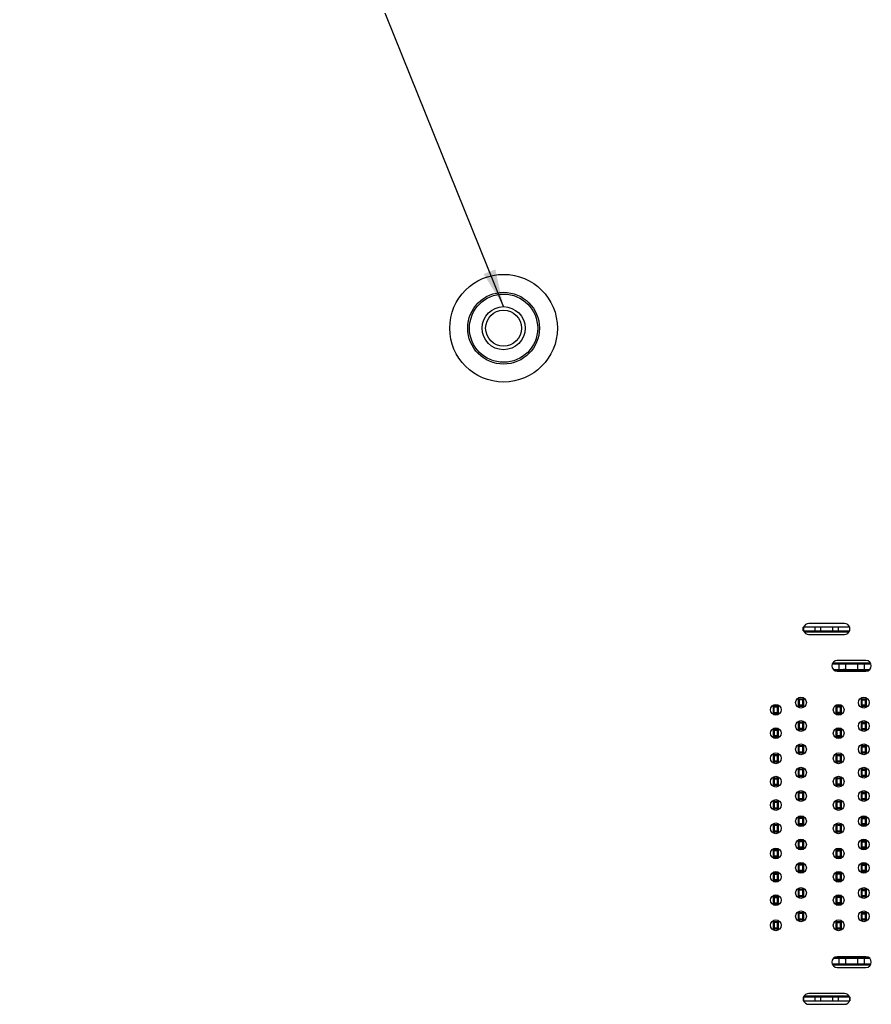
# Model space of a CAD drawing. Header units: millimetres. Extents: x 0 to 841, y 0 to 594.
# Drawn here: x 650.7 to 698.2, y 418.8 to 473.7 of the extents above; entities that cross this region are included whole.
import ezdxf

# ---------------------------------------------------------------- set-up
doc = ezdxf.new("R2010")
doc.units = ezdxf.units.MM
doc.header["$LTSCALE"] = 46.255
doc.layers.get('0').update_dxf_attribs({"linetype": 'CONTINUOUS'})
doc.layers.add('ASSEM_MEM', color=7, linetype='CONTINUOUS')
doc.layers.add('DETAIL', color=7, linetype='CONTINUOUS')
doc.styles.get("Standard").update_dxf_attribs({"font": 'txt', "width": 0.8})
doc.dimstyles.get("Standard").update_dxf_attribs({"dimtxt": 3, "dimasz": 2.1, "dimexe": 2, "dimexo": 1, "dimtad": 1, "dimzin": 0, "dimdsep": 46, "dimtxsty": 'STANDARD', "dimblk": '_FILLED', "dimblk1": '_FILLED', "dimblk2": '_FILLED', "dimcen": 0.09, "dimazin": 0, "dimtol": 1, "dimtp": 0.01, "dimtm": 0.01, "dimtfac": 1, "dimtofl": 0, "dimtmove": 0, "dimatfit": 3, "dimldrblk": '_FILLED', "dimfxl": 1, "dimtolj": 1, "dimtzin": 0, "dimarcsym": 0})

# ---------------------------------------------------------------- blocks, each defined once
blk = doc.blocks.new('_FILLED')
at = {"color": 0, "linetype": 'BYBLOCK'}
blk.add_solid([(0, 0), (-1, 0.167), (-1, -0.167)], dxfattribs=at)

msp = doc.modelspace()

# ---------------------------------------------------------------- linework, layer by layer
at = {"layer": 'ASSEM_MEM', "color": 7, "linetype": 'CONTINUOUS'}
for p, q in [((696.972, 439.838), (694.372, 439.838)), ((694.372, 439.638), (694.372, 439.838)), ((694.384, 439.838), (694.384, 439.638)), ((695.031, 439.638), (695.031, 439.838)), ((695.322, 439.838), (695.322, 439.638)), ((696.022, 439.638), (696.022, 439.838)), ((696.313, 439.838), (696.313, 439.638)), ((696.96, 439.638), (696.96, 439.838)), ((696.972, 439.638), (696.972, 439.838)), ((694.372, 439.638), (696.972, 439.638)), ((694.412, 439.588), (696.932, 439.588)), ((698.135, 437.788), (695.989, 437.788)), ((698.122, 437.838), (696.002, 437.838)), ((696.379, 437.488), (696.379, 437.788)), ((696.726, 437.788), (696.726, 437.488)), ((696.772, 437.838), (696.772, 437.788)), ((696.972, 437.838), (696.972, 437.788)), ((697.418, 437.488), (697.418, 437.788)), ((697.765, 437.788), (697.765, 437.488)), ((696.052, 437.488), (698.072, 437.488)), ((698.022, 437.438), (696.102, 437.438)), ((697.272, 437.438), (697.272, 437.488)), ((697.572, 437.488), (697.572, 437.438)), ((692.99, 435.438), (692.69, 435.438)), ((692.69, 435.438), (692.69, 435.038)), ((692.741, 435.424), (692.941, 435.424)), ((692.742, 435.038), (692.742, 435.438)), ((692.942, 435.388), (692.742, 435.388)), ((692.942, 435.038), (692.942, 435.438)), ((692.99, 435.038), (692.99, 435.438)), ((694.393, 435.838), (694.093, 435.838)), ((694.093, 435.838), (694.093, 435.438)), ((694.093, 435.438), (694.393, 435.438)), ((694.142, 435.788), (694.142, 435.488)), ((694.343, 435.788), (694.143, 435.788)), ((694.343, 435.488), (694.143, 435.488)), ((694.342, 435.488), (694.342, 435.788)), ((694.393, 435.438), (694.393, 435.838)), ((696.492, 435.438), (696.192, 435.438)), ((696.192, 435.438), (696.192, 435.038)), ((696.442, 435.388), (696.242, 435.388)), ((696.242, 435.388), (696.242, 435.038)), ((696.442, 435.038), (696.442, 435.388)), ((696.492, 435.038), (696.492, 435.438)), ((697.892, 435.838), (697.592, 435.838)), ((697.592, 435.838), (697.592, 435.438)), ((697.592, 435.438), (697.892, 435.438)), ((697.842, 435.778), (697.642, 435.778)), ((697.642, 435.778), (697.642, 435.438)), ((697.842, 435.498), (697.642, 435.498)), ((697.842, 435.438), (697.842, 435.778)), ((697.892, 435.438), (697.892, 435.838)), ((692.69, 435.038), (692.99, 435.038)), ((692.941, 435.052), (692.741, 435.052)), ((692.742, 435.088), (692.942, 435.088)), ((696.192, 435.038), (696.492, 435.038)), ((696.442, 435.088), (696.242, 435.088)), ((694.393, 434.538), (694.093, 434.538)), ((694.093, 434.538), (694.093, 434.138)), ((694.142, 434.488), (694.142, 434.188)), ((694.343, 434.488), (694.143, 434.488)), ((694.342, 434.188), (694.342, 434.488)), ((694.393, 434.138), (694.393, 434.538)), ((697.892, 434.538), (697.592, 434.538)), ((697.592, 434.538), (697.592, 434.138)), ((697.642, 434.538), (697.642, 434.138)), ((697.642, 434.478), (697.842, 434.478)), ((697.842, 434.138), (697.842, 434.538)), ((697.892, 434.138), (697.892, 434.538)), ((692.99, 434.138), (692.69, 434.138)), ((692.69, 434.138), (692.69, 433.738)), ((692.69, 433.738), (692.99, 433.738)), ((692.741, 434.127), (692.941, 434.127)), ((692.941, 433.75), (692.741, 433.75)), ((692.742, 434.138), (692.742, 433.738)), ((692.942, 434.088), (692.742, 434.088)), ((692.942, 433.788), (692.742, 433.788)), ((692.942, 433.738), (692.942, 434.138)), ((692.99, 433.738), (692.99, 434.138)), ((694.093, 434.138), (694.393, 434.138)), ((694.343, 434.188), (694.143, 434.188)), ((696.492, 434.138), (696.192, 434.138)), ((696.192, 434.138), (696.192, 433.738)), ((696.192, 433.738), (696.492, 433.738)), ((696.242, 434.138), (696.242, 433.738)), ((696.442, 434.088), (696.242, 434.088)), ((696.442, 433.788), (696.242, 433.788)), ((696.442, 433.738), (696.442, 434.138)), ((696.492, 433.738), (696.492, 434.138)), ((697.592, 434.138), (697.892, 434.138)), ((697.642, 434.198), (697.842, 434.198)), ((694.393, 433.238), (694.093, 433.238)), ((694.093, 433.238), (694.093, 432.838)), ((694.343, 433.188), (694.143, 433.188)), ((694.143, 432.888), (694.143, 433.188)), ((694.342, 432.888), (694.342, 433.188)), ((694.393, 432.838), (694.393, 433.238)), ((697.892, 433.238), (697.592, 433.238)), ((697.592, 433.238), (697.592, 432.838)), ((697.642, 433.238), (697.642, 432.838)), ((697.642, 433.178), (697.842, 433.178)), ((697.842, 432.838), (697.842, 433.238)), ((697.892, 432.838), (697.892, 433.238)), ((692.99, 432.738), (692.69, 432.738)), ((692.69, 432.738), (692.69, 432.338)), ((692.741, 432.727), (692.941, 432.727)), ((692.742, 432.738), (692.742, 432.338)), ((692.742, 432.688), (692.942, 432.688)), ((692.942, 432.338), (692.942, 432.738)), ((692.99, 432.338), (692.99, 432.738)), ((694.093, 432.838), (694.393, 432.838)), ((694.343, 432.888), (694.143, 432.888)), ((696.492, 432.738), (696.192, 432.738)), ((696.192, 432.738), (696.192, 432.338)), ((696.242, 432.738), (696.242, 432.338)), ((696.242, 432.688), (696.442, 432.688)), ((696.442, 432.338), (696.442, 432.738)), ((696.492, 432.338), (696.492, 432.738)), ((697.592, 432.838), (697.892, 432.838)), ((697.642, 432.898), (697.842, 432.898)), ((692.69, 432.338), (692.99, 432.338)), ((692.941, 432.35), (692.741, 432.35)), ((692.742, 432.388), (692.942, 432.388)), ((696.192, 432.338), (696.492, 432.338)), ((696.242, 432.388), (696.442, 432.388)), ((694.393, 431.938), (694.093, 431.938)), ((694.093, 431.938), (694.093, 431.538)), ((694.093, 431.538), (694.393, 431.538)), ((694.343, 431.888), (694.143, 431.888)), ((694.143, 431.588), (694.143, 431.888)), ((694.343, 431.588), (694.143, 431.588)), ((694.342, 431.588), (694.342, 431.888)), ((694.393, 431.538), (694.393, 431.938)), ((697.892, 431.938), (697.592, 431.938)), ((697.592, 431.938), (697.592, 431.538)), ((697.592, 431.538), (697.892, 431.538)), ((697.642, 431.938), (697.642, 431.538)), ((697.642, 431.878), (697.842, 431.878)), ((697.642, 431.598), (697.842, 431.598)), ((697.842, 431.538), (697.842, 431.938)), ((697.892, 431.613), (697.842, 431.613)), ((697.892, 431.538), (697.892, 431.938)), ((692.99, 431.438), (692.69, 431.438)), ((692.69, 431.438), (692.69, 431.038)), ((692.69, 431.038), (692.99, 431.038)), ((692.741, 431.424), (692.941, 431.424)), ((692.941, 431.052), (692.741, 431.052)), ((692.742, 431.438), (692.742, 431.038)), ((692.742, 431.388), (692.942, 431.388)), ((692.742, 431.088), (692.942, 431.088)), ((692.942, 431.038), (692.942, 431.438)), ((692.99, 431.038), (692.99, 431.438)), ((696.492, 431.438), (696.192, 431.438)), ((696.192, 431.438), (696.192, 431.038)), ((696.192, 431.038), (696.492, 431.038)), ((696.242, 431.438), (696.242, 431.038)), ((696.442, 431.388), (696.242, 431.388)), ((696.442, 431.088), (696.242, 431.088)), ((696.442, 431.038), (696.442, 431.438)), ((696.492, 431.113), (696.442, 431.113)), ((696.492, 431.038), (696.492, 431.438)), ((694.393, 430.638), (694.093, 430.638)), ((694.093, 430.638), (694.093, 430.238)), ((694.343, 430.588), (694.143, 430.588)), ((694.143, 430.288), (694.143, 430.588)), ((694.342, 430.288), (694.342, 430.588)), ((694.393, 430.238), (694.393, 430.638)), ((697.892, 430.638), (697.592, 430.638)), ((697.592, 430.638), (697.592, 430.238)), ((697.642, 430.638), (697.642, 430.238)), ((697.642, 430.578), (697.842, 430.578)), ((697.842, 430.238), (697.842, 430.638)), ((697.892, 430.613), (697.851, 430.613)), ((697.892, 430.238), (697.892, 430.638)), ((692.99, 430.138), (692.69, 430.138)), ((692.69, 430.138), (692.69, 429.738)), ((692.742, 430.138), (692.742, 429.738)), ((692.742, 430.088), (692.942, 430.088)), ((692.942, 429.738), (692.942, 430.138)), ((692.99, 429.738), (692.99, 430.138)), ((694.093, 430.238), (694.393, 430.238)), ((694.343, 430.288), (694.143, 430.288)), ((696.492, 430.138), (696.192, 430.138)), ((696.192, 430.138), (696.192, 429.738)), ((696.242, 430.138), (696.242, 429.738)), ((696.442, 430.088), (696.242, 430.088)), ((696.442, 429.738), (696.442, 430.138)), ((696.492, 430.113), (696.45, 430.113)), ((696.492, 429.738), (696.492, 430.138)), ((697.592, 430.238), (697.892, 430.238)), ((697.642, 430.298), (697.842, 430.298)), ((697.842, 430.263), (697.892, 430.263)), ((692.69, 429.738), (692.99, 429.738)), ((692.742, 429.788), (692.942, 429.788)), ((696.192, 429.738), (696.492, 429.738)), ((696.442, 429.788), (696.242, 429.788)), ((696.442, 429.763), (696.492, 429.763)), ((692.99, 428.838), (692.69, 428.838)), ((692.69, 428.838), (692.69, 428.438)), ((692.741, 428.824), (692.941, 428.824)), ((692.742, 428.838), (692.742, 428.438)), ((692.942, 428.788), (692.742, 428.788)), ((692.942, 428.438), (692.942, 428.838)), ((692.99, 428.438), (692.99, 428.838)), ((694.393, 429.238), (694.093, 429.238)), ((694.093, 429.238), (694.093, 428.838)), ((694.093, 428.838), (694.393, 428.838)), ((694.343, 429.188), (694.143, 429.188)), ((694.143, 428.888), (694.143, 429.188)), ((694.343, 428.888), (694.143, 428.888)), ((694.342, 428.888), (694.342, 429.188)), ((694.393, 428.838), (694.393, 429.238)), ((696.492, 428.838), (696.192, 428.838)), ((696.192, 428.838), (696.192, 428.438)), ((696.242, 428.838), (696.242, 428.809)), ((696.442, 428.788), (696.242, 428.788)), ((696.242, 428.788), (696.242, 428.438)), ((696.442, 428.809), (696.442, 428.838)), ((696.442, 428.438), (696.442, 428.788)), ((696.492, 428.438), (696.492, 428.838)), ((697.892, 429.238), (697.592, 429.238)), ((697.592, 429.238), (697.592, 428.838)), ((697.592, 428.838), (697.892, 428.838)), ((697.642, 429.178), (697.842, 429.178)), ((697.642, 429.178), (697.642, 428.838)), ((697.642, 428.898), (697.842, 428.898)), ((697.842, 428.838), (697.842, 429.178)), ((697.892, 428.838), (697.892, 429.238)), ((692.69, 428.438), (692.99, 428.438)), ((692.941, 428.452), (692.741, 428.452)), ((692.942, 428.488), (692.742, 428.488)), ((696.192, 428.438), (696.492, 428.438)), ((696.442, 428.488), (696.242, 428.488)), ((696.442, 428.763), (696.492, 428.763)), ((694.393, 427.938), (694.093, 427.938)), ((694.093, 427.938), (694.093, 427.538)), ((694.343, 427.888), (694.143, 427.888)), ((694.143, 427.588), (694.143, 427.888)), ((694.342, 427.588), (694.342, 427.888)), ((694.393, 427.538), (694.393, 427.938)), ((697.892, 427.938), (697.592, 427.938)), ((697.592, 427.938), (697.592, 427.538)), ((697.642, 427.913), (697.842, 427.913)), ((697.642, 427.913), (697.642, 427.883)), ((697.842, 427.901), (697.642, 427.901)), ((697.642, 427.883), (697.842, 427.883)), ((697.642, 427.878), (697.842, 427.878)), ((697.642, 427.878), (697.642, 427.598)), ((697.842, 427.883), (697.842, 427.913)), ((697.842, 427.598), (697.842, 427.878)), ((697.892, 427.538), (697.892, 427.938)), ((692.99, 427.438), (692.69, 427.438)), ((692.69, 427.438), (692.69, 427.038)), ((692.741, 427.424), (692.941, 427.424)), ((692.742, 427.038), (692.742, 427.438)), ((692.942, 427.388), (692.742, 427.388)), ((692.942, 427.038), (692.942, 427.438)), ((692.99, 427.038), (692.99, 427.438)), ((694.093, 427.538), (694.393, 427.538)), ((694.343, 427.588), (694.143, 427.588)), ((696.492, 427.438), (696.192, 427.438)), ((696.192, 427.438), (696.192, 427.038)), ((696.242, 427.388), (696.442, 427.388)), ((696.242, 427.388), (696.242, 427.038)), ((696.442, 427.038), (696.442, 427.388)), ((696.492, 427.038), (696.492, 427.438)), ((697.592, 427.538), (697.892, 427.538)), ((697.642, 427.598), (697.842, 427.598)), ((697.842, 427.591), (697.642, 427.591)), ((697.642, 427.591), (697.642, 427.538)), ((697.892, 427.613), (697.842, 427.613)), ((697.842, 427.538), (697.842, 427.591)), ((692.69, 427.038), (692.99, 427.038)), ((692.941, 427.052), (692.741, 427.052)), ((692.942, 427.088), (692.742, 427.088)), ((694.393, 426.638), (694.093, 426.638)), ((694.093, 426.638), (694.093, 426.238)), ((694.343, 426.588), (694.143, 426.588)), ((694.143, 426.288), (694.143, 426.588)), ((694.342, 426.288), (694.342, 426.588)), ((694.393, 426.238), (694.393, 426.638)), ((696.192, 427.038), (696.492, 427.038)), ((696.242, 427.088), (696.442, 427.088)), ((696.242, 427.074), (696.442, 427.074)), ((696.492, 427.113), (696.442, 427.113)), ((697.892, 426.638), (697.592, 426.638)), ((697.592, 426.638), (697.592, 426.238)), ((697.642, 426.628), (697.842, 426.628)), ((697.642, 426.628), (697.642, 426.248)), ((697.842, 426.616), (697.642, 426.616)), ((697.642, 426.59), (697.842, 426.59)), ((697.842, 426.248), (697.842, 426.628)), ((697.892, 426.613), (697.851, 426.613)), ((697.892, 426.238), (697.892, 426.638)), ((692.99, 426.138), (692.69, 426.138)), ((692.69, 426.138), (692.69, 425.738)), ((692.741, 426.124), (692.941, 426.124)), ((692.742, 426.138), (692.742, 425.738)), ((692.742, 426.088), (692.942, 426.088)), ((692.942, 425.738), (692.942, 426.138)), ((692.99, 425.738), (692.99, 426.138)), ((694.093, 426.238), (694.393, 426.238)), ((694.343, 426.288), (694.143, 426.288)), ((696.492, 426.138), (696.192, 426.138)), ((696.192, 426.138), (696.192, 425.738)), ((696.242, 426.128), (696.442, 426.128)), ((696.242, 426.128), (696.242, 425.748)), ((696.442, 426.118), (696.242, 426.118)), ((696.242, 426.098), (696.442, 426.098)), ((696.442, 426.088), (696.242, 426.088)), ((696.442, 425.748), (696.442, 426.128)), ((696.492, 426.113), (696.45, 426.113)), ((696.492, 425.738), (696.492, 426.138)), ((697.592, 426.238), (697.892, 426.238)), ((697.642, 426.578), (697.842, 426.578)), ((697.642, 426.298), (697.842, 426.298)), ((697.842, 426.287), (697.642, 426.287)), ((697.642, 426.259), (697.842, 426.259)), ((697.842, 426.248), (697.642, 426.248)), ((697.842, 426.263), (697.892, 426.263)), ((692.69, 425.738), (692.99, 425.738)), ((692.941, 425.752), (692.741, 425.752)), ((692.742, 425.788), (692.942, 425.788)), ((696.192, 425.738), (696.492, 425.738)), ((696.442, 425.788), (696.242, 425.788)), ((696.442, 425.778), (696.242, 425.778)), ((696.242, 425.758), (696.442, 425.758)), ((696.442, 425.748), (696.242, 425.748)), ((696.442, 425.763), (696.492, 425.763)), ((694.393, 425.228), (694.093, 425.228)), ((694.093, 425.228), (694.093, 424.848)), ((694.343, 425.188), (694.143, 425.188)), ((694.143, 424.888), (694.143, 425.188)), ((694.342, 424.888), (694.342, 425.188)), ((694.393, 424.848), (694.393, 425.228)), ((697.892, 425.238), (697.592, 425.238)), ((697.592, 425.238), (697.592, 424.838)), ((697.642, 425.238), (697.642, 424.898)), ((697.642, 425.19), (697.842, 425.19)), ((697.642, 425.178), (697.842, 425.178)), ((697.842, 424.898), (697.842, 425.238)), ((697.892, 424.838), (697.892, 425.238)), ((692.99, 424.838), (692.69, 424.838)), ((692.69, 424.838), (692.69, 424.438)), ((692.69, 424.438), (692.99, 424.438)), ((692.741, 424.824), (692.941, 424.824)), ((692.941, 424.452), (692.741, 424.452)), ((692.742, 424.838), (692.742, 424.438)), ((692.742, 424.788), (692.942, 424.788)), ((692.742, 424.488), (692.942, 424.488)), ((692.942, 424.438), (692.942, 424.838)), ((692.99, 424.438), (692.99, 424.838)), ((694.093, 424.848), (694.393, 424.848)), ((694.343, 424.888), (694.143, 424.888)), ((696.492, 424.838), (696.192, 424.838)), ((696.192, 424.838), (696.192, 424.438)), ((696.192, 424.438), (696.492, 424.438)), ((696.242, 424.838), (696.242, 424.488)), ((696.442, 424.802), (696.242, 424.802)), ((696.442, 424.788), (696.242, 424.788)), ((696.442, 424.488), (696.242, 424.488)), ((696.442, 424.488), (696.442, 424.838)), ((696.442, 424.763), (696.492, 424.763)), ((696.492, 424.438), (696.492, 424.838)), ((697.592, 424.838), (697.892, 424.838)), ((697.642, 424.898), (697.842, 424.898)), ((694.393, 423.928), (694.093, 423.928)), ((694.093, 423.928), (694.093, 423.548)), ((694.343, 423.888), (694.143, 423.888)), ((694.143, 423.588), (694.143, 423.888)), ((694.342, 423.588), (694.342, 423.888)), ((694.393, 423.548), (694.393, 423.928)), ((697.892, 423.938), (697.592, 423.938)), ((697.592, 423.938), (697.592, 423.538)), ((697.642, 423.938), (697.642, 423.598)), ((697.642, 423.909), (697.842, 423.909)), ((697.642, 423.878), (697.842, 423.878)), ((697.842, 423.598), (697.842, 423.938)), ((697.892, 423.538), (697.892, 423.938)), ((692.99, 423.438), (692.69, 423.438)), ((692.69, 423.438), (692.69, 423.038)), ((692.741, 423.424), (692.941, 423.424)), ((692.742, 423.438), (692.742, 423.038)), ((692.942, 423.388), (692.742, 423.388)), ((692.942, 423.038), (692.942, 423.438)), ((692.99, 423.038), (692.99, 423.438)), ((694.093, 423.548), (694.393, 423.548)), ((694.343, 423.588), (694.143, 423.588)), ((696.492, 423.438), (696.192, 423.438)), ((696.192, 423.438), (696.192, 423.038)), ((696.242, 423.438), (696.242, 423.088)), ((696.242, 423.388), (696.442, 423.388)), ((696.442, 423.088), (696.442, 423.438)), ((696.492, 423.038), (696.492, 423.438)), ((697.592, 423.538), (697.892, 423.538)), ((697.642, 423.598), (697.842, 423.598)), ((692.69, 423.038), (692.99, 423.038)), ((692.941, 423.052), (692.741, 423.052)), ((692.742, 423.088), (692.942, 423.088)), ((696.192, 423.038), (696.492, 423.038)), ((696.242, 423.088), (696.442, 423.088)), ((698.072, 421.388), (696.052, 421.388)), ((696.102, 421.438), (698.022, 421.438)), ((696.379, 421.088), (696.379, 421.388)), ((696.726, 421.388), (696.726, 421.088)), ((697.272, 421.388), (697.272, 421.438)), ((697.418, 421.088), (697.418, 421.388)), ((697.572, 421.438), (697.572, 421.388)), ((697.765, 421.388), (697.765, 421.088)), ((695.989, 421.088), (698.135, 421.088)), ((696.002, 421.038), (698.122, 421.038)), ((696.772, 421.088), (696.772, 421.038)), ((696.972, 421.088), (696.972, 421.038)), ((696.972, 419.238), (694.372, 419.238)), ((694.372, 419.238), (694.372, 419.038)), ((694.372, 419.038), (696.972, 419.038)), ((694.384, 419.238), (694.384, 419.038)), ((696.932, 419.288), (694.412, 419.288)), ((695.031, 419.038), (695.031, 419.238)), ((695.322, 419.238), (695.322, 419.038)), ((696.022, 419.038), (696.022, 419.238)), ((696.313, 419.238), (696.313, 419.038)), ((696.96, 419.038), (696.96, 419.238)), ((696.972, 419.238), (696.972, 419.038))]:
    msp.add_line(p, q, dxfattribs=at)
at = {"layer": 'ASSEM_MEM', "color": 3, "linetype": 'CONTINUOUS'}
for p, q in [((696.672, 440.038), (694.672, 440.038)), ((694.672, 439.438), (696.672, 439.438)), ((697.862, 437.988), (696.262, 437.988)), ((696.262, 437.388), (697.862, 437.388)), ((697.862, 421.488), (696.262, 421.488)), ((696.262, 420.888), (697.862, 420.888)), ((696.672, 419.438), (694.672, 419.438)), ((694.672, 418.838), (696.672, 418.838))]:
    msp.add_line(p, q, dxfattribs=at)
at = {"layer": 'ASSEM_MEM', "color": 7, "linetype": 'CONTINUOUS'}
msp.add_circle((677.672, 456.488), 3, dxfattribs=at)
at = {"layer": 'ASSEM_MEM', "color": 7, "linetype": 'CONTINUOUS', "true_color": 0x85878a}
for radius in [2, 1.9, 1.2, 1]:
    msp.add_circle((677.672, 456.488), radius, dxfattribs=at)
at = {"layer": 'ASSEM_MEM', "color": 3, "linetype": 'CONTINUOUS'}
for centre in [(694.242, 435.638), (697.742, 435.638), (692.842, 435.238), (696.342, 435.238), (694.242, 434.338), (697.742, 434.338), (692.842, 433.938), (696.342, 433.938), (694.242, 433.038), (697.742, 433.038), (692.842, 432.538), (696.342, 432.538), (692.842, 431.238), (694.242, 431.738), (696.342, 431.238), (697.742, 431.738), (694.242, 430.438), (697.742, 430.438), (692.842, 429.938), (696.342, 429.938), (694.242, 429.038), (697.742, 429.038), (692.842, 428.638), (696.342, 428.638), (694.242, 427.738), (697.742, 427.738), (692.842, 427.238), (696.342, 427.238), (694.242, 426.438), (697.742, 426.438), (692.842, 425.938), (696.342, 425.938), (692.842, 424.638), (694.242, 425.038), (696.342, 424.638), (697.742, 425.038), (694.242, 423.738), (697.742, 423.738), (692.842, 423.238), (696.342, 423.238)]:
    msp.add_circle(centre, 0.3, dxfattribs=at)
for centre, start, end in [((694.672, 439.738), 90, 160.6483), ((696.672, 439.738), 18.7409, 90), ((694.672, 439.738), 198.7409, 270), ((696.672, 439.738), 270, 340.6483), ((696.262, 437.688), 90, 270), ((697.862, 437.688), 270, 90), ((696.262, 421.188), 90, 270), ((697.862, 421.188), 270, 90), ((694.672, 419.138), 198.7409, 270), ((694.672, 419.138), 90, 160.6483), ((696.672, 419.138), 18.7409, 90), ((696.672, 419.138), 270, 340.6483)]:
    msp.add_arc(centre, 0.3, start, end, dxfattribs=at)
at = {"layer": 'ASSEM_MEM', "color": 7, "linetype": 'CONTINUOUS'}
for centre, radius, start, end in [((696.672, 437.288), 0.5, 157.331, 162.5123), ((696.672, 437.288), 0.2, 90, 130.6164), ((696.672, 421.588), 0.5, 197.4875, 202.669), ((696.672, 421.588), 0.2, 229.3836, 270)]:
    msp.add_arc(centre, radius, start, end, dxfattribs=at)

# ---------------------------------------------------------------- leaders
at = {"layer": 'DETAIL', "color": 7, "linetype": 'CONTINUOUS'}
msp.add_leader([(677.672, 457.688), (650.71, 524.543)], dimstyle='STANDARD', override={"dimtad": 0}, dxfattribs=at)

doc.saveas('drawing.dxf')
